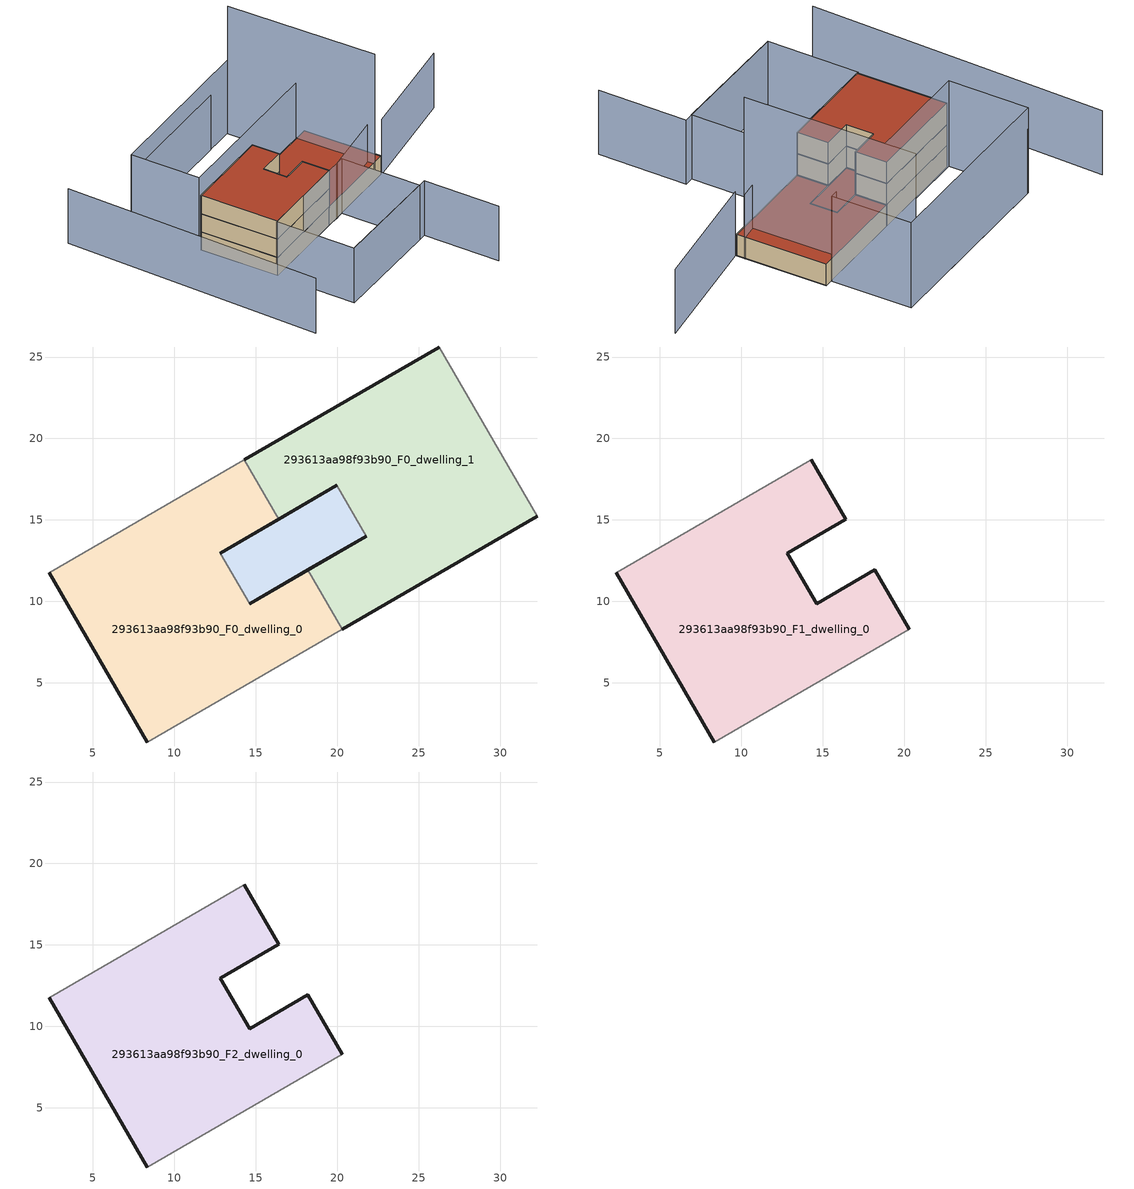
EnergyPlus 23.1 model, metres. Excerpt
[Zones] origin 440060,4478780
293613aa98f93b90_F0_dwelling_0
 floor ground (EU_floor_Construction): 20.31,8.3 18.2,11.93 14.61,9.85 12.81,12.97 16.4,15.05 14.29,18.68 2.33,11.75 8.35,1.36 z0
 wall outside (EU_wall_Construction): 16.4,15.05 12.81,12.97 / 14.61,9.85 18.2,11.93 / 8.35,1.36 2.33,11.75 z0:3
 wall adiabatic (EU_wall_Construction): 2.33,11.75 14.29,18.68 / 20.31,8.3 8.35,1.36 z0:3
 wall to 293613aa98f93b90_F0_dwelling_1 (EU_wall_Construction): 14.29,18.68 16.4,15.05 / 18.2,11.93 20.31,8.3 z0:3
 wall to 293613aa98f93b90_F0_circulation (EU_wall_Construction): 12.81,12.97 14.61,9.85 z0:3
293613aa98f93b90_F0_dwelling_1
 floor ground (EU_floor_Construction): 32.27,15.23 26.25,25.62 14.29,18.68 16.4,15.05 19.98,17.13 21.79,14.01 18.2,11.93 20.31,8.3 z0
 wall outside (EU_wall_Construction): 18.2,11.93 21.79,14.01 / 19.98,17.13 16.4,15.05 / 14.29,18.68 26.25,25.62 / 32.27,15.23 20.31,8.3 z0:3
 wall adiabatic (EU_wall_Construction): 26.25,25.62 32.27,15.23 z0:3
 wall to 293613aa98f93b90_F0_circulation (EU_wall_Construction): 21.79,14.01 19.99,17.13 z0:3
 roof outside (EU_roof_Construction): 26.25,25.62 32.27,15.23 20.31,8.3 18.2,11.93 21.79,14.01 19.98,17.13 16.4,15.05 14.29,18.68 z3
293613aa98f93b90_F0_circulation
 floor ground (EU_floor_Construction): 21.79,14.01 19.98,17.13 12.81,12.97 14.61,9.85 z0
 wall outside (EU_wall_Construction): 12.81,12.97 19.98,17.13 / 21.79,14.01 14.61,9.85 z0:3
 roof outside (EU_roof_Construction): 19.98,17.13 21.79,14.01 14.61,9.85 12.81,12.97 z3
293613aa98f93b90_F1_dwelling_0
 floor to 293613aa98f93b90_F0_dwelling_0 (EU_floor_Construction): 20.31,8.3 18.2,11.93 14.61,9.85 12.81,12.97 16.4,15.05 14.29,18.68 2.33,11.75 8.35,1.36 z3
 wall outside (EU_wall_Construction): 14.29,18.68 16.4,15.05 12.81,12.97 14.61,9.85 18.2,11.93 20.31,8.3 / 8.35,1.36 2.33,11.75 z3:6
 wall adiabatic (EU_wall_Construction): 2.33,11.75 14.29,18.68 / 20.31,8.3 8.35,1.36 z3:6
293613aa98f93b90_F2_dwelling_0
 floor to 293613aa98f93b90_F1_dwelling_0 (EU_floor_Construction): 20.31,8.3 18.2,11.93 14.61,9.85 12.81,12.97 16.4,15.05 14.29,18.68 2.33,11.75 8.35,1.36 z6
 wall outside (EU_wall_Construction): 14.29,18.68 16.4,15.05 12.81,12.97 14.61,9.85 18.2,11.93 20.31,8.3 / 8.35,1.36 2.33,11.75 z6:9
 wall adiabatic (EU_wall_Construction): 2.33,11.75 14.29,18.68 / 20.31,8.3 8.35,1.36 z6:9
 roof outside (EU_roof_Construction): 16.4,15.05 12.81,12.97 14.61,9.85 18.2,11.93 20.31,8.3 8.35,1.36 2.33,11.75 14.29,18.68 z9
shading: 14.25,-9.18 30.22,-0.11 / 30.22,-0.11 36.01,-10.29 / -12.44,21.94 6.17,-12.83 / 21.9,9.12 31.75,16.28 / 32.39,15.18 46.12,25.25 / 15.11,31.55 -3.21,20.94 / 8.15,1.31 23.12,9.85 / 23.12,9.85 29.16,-0.73 / 29.16,-0.73 14.19,-9.27 / 14.19,-9.27 8.15,1.31 z0:9; 30.61,14.07 19,33.76 z0:21; 25.27,25.15 2.11,11.72 / 2.11,11.72 -3.23,20.93 / -3.23,20.93 19.94,34.35 / 19.94,34.35 25.27,25.15 z0:12
[Building]
EU S2 Campaign: North Axis=0; Terrain=City; Solar Distribution=FullExterior
[Site:Location]
Madrid: Latitude=40.5; Longitude=-3.5; Time Zone=1; Elevation=609
[SizingPeriod:WeatherFileDays]
AnnualSizingPeriod: Begin Month=1; Begin Day of Month=1; End Month=12; End Day of Month=31; Day of Week for Start Day=Monday; Use Weather File Daylight Saving Period=No; Use Weather File Rain and Snow Indicators=No
[MATERIAL]
EU_InternalMass_Material: Roughness=MediumRough; Thickness=0.1; Conductivity=1; Density=1800; Specific Heat=900; Thermal Absorptance=0.9; Solar Absorptance=0.7; Visible Absorptance=0.7
[MATERIAL:NOMASS] Roughness=MediumRough; Thermal Absorptance=0.9; Solar Absorptance=0.7; Visible Absorptance=0.7
Name | Thermal Resistance
EU_wall_NoMass | 0.609216
EU_roof_NoMass | 0.513268
EU_floor_NoMass | 0.568163
[CONSTRUCTION]
EU_wall_Construction: EU_wall_NoMass
EU_roof_Construction: EU_roof_NoMass
EU_floor_Construction: EU_floor_NoMass
EU_InternalMass_Construction: EU_InternalMass_Material
[ZONE] Type=1; Multiplier=1; Ceiling Height=autocalculate; Floor Area=autocalculate; Part of Total Floor Area=Yes
Name | Volume
293613aa98f93b90_F0_dwelling_0 | 453.134
293613aa98f93b90_F1_dwelling_0; 293613aa98f93b90_F2_dwelling_0 | 453.133
293613aa98f93b90_F0_dwelling_1 | 453.16
293613aa98f93b90_F0_circulation | 89.6389
[INTERNALMASS] Construction=EU_InternalMass_Construction
Name | Zone or ZoneList | Surface Area
293613aa98f93b90_F0_dwelling_0_EU_InternalMass | 293613aa98f93b90_F0_dwelling_0 | 151.048
293613aa98f93b90_F0_dwelling_1_EU_InternalMass | 293613aa98f93b90_F0_dwelling_1 | 151.048
293613aa98f93b90_F1_dwelling_0_EU_InternalMass | 293613aa98f93b90_F1_dwelling_0 | 332.904
293613aa98f93b90_F2_dwelling_0_EU_InternalMass | 293613aa98f93b90_F2_dwelling_0 | 332.904
[OTHEREQUIPMENT] Fuel Type=Electricity; Design Level Calculation Method=Watts/Area; Power per Zone Floor Area=1; Fraction Latent=0; Fraction Radiant=0; Fraction Lost=0; Carbon Dioxide Generation Rate=0; EndUse Subcategory=EU_Step8_InternalGains
Name | Zone or ZoneList or Space or SpaceList | Schedule
EU_Step8_InternalGain_293613aa98f93b90_F0_dwelling_0_f000 | 293613aa98f93b90_F0_dwelling_0 | EU_Step8_GainSchedule_293613aa98f93b90_F0_dwelling_0_f000
EU_Step8_InternalGain_293613aa98f93b90_F0_dwelling_1_f000 | 293613aa98f93b90_F0_dwelling_1 | EU_Step8_GainSchedule_293613aa98f93b90_F0_dwelling_1_f000
EU_Step8_InternalGain_293613aa98f93b90_F1_dwelling_0_f000 | 293613aa98f93b90_F1_dwelling_0 | EU_Step8_GainSchedule_293613aa98f93b90_F1_dwelling_0_f000
EU_Step8_InternalGain_293613aa98f93b90_F2_dwelling_0_f000 | 293613aa98f93b90_F2_dwelling_0 | EU_Step8_GainSchedule_293613aa98f93b90_F2_dwelling_0_f000
[ZONEINFILTRATION:DESIGNFLOWRATE]
EU_Circulation_Infiltration_293613aa98f93b90_F0_circulation: Zone or ZoneList or Space or SpaceList=293613aa98f93b90_F0_circulation; Schedule=EU_AlwaysOn; Design Flow Rate Calculation Method=Flow/Area; Flow Rate per Floor Area=0.0005; Constant Term Coefficient=1; Temperature Term Coefficient=0; Velocity Term Coefficient=0; Velocity Squared Term Coefficient=0
[ZONEVENTILATION:DESIGNFLOWRATE] Schedule=EU_AlwaysOn; Design Flow Rate Calculation Method=AirChanges/Hour; Air Changes per Hour=0.752966; Ventilation Type=Natural; Fan Pressure Rise=0; Fan Total Efficiency=1; Constant Term Coefficient=1; Temperature Term Coefficient=0; Velocity Term Coefficient=0; Velocity Squared Term Coefficient=0; Minimum Indoor Temperature=-100; Maximum Indoor Temperature=100; Delta Temperature=-100; Minimum Outdoor Temperature=-100; Maximum Outdoor Temperature=100; Maximum Wind Speed=40
Name | Zone or ZoneList or Space or SpaceList
EU_ConstantAir_293613aa98f93b90_F0_dwelling_0 | 293613aa98f93b90_F0_dwelling_0
EU_ConstantAir_293613aa98f93b90_F0_dwelling_1 | 293613aa98f93b90_F0_dwelling_1
EU_ConstantAir_293613aa98f93b90_F1_dwelling_0 | 293613aa98f93b90_F1_dwelling_0
EU_ConstantAir_293613aa98f93b90_F2_dwelling_0 | 293613aa98f93b90_F2_dwelling_0
[HVACTEMPLATE:THERMOSTAT] Constant Heating Setpoint=20; Constant Cooling Setpoint=50
EU_HeatOnly_293613aa98f93b90_F0_dwelling_0; EU_HeatOnly_293613aa98f93b90_F0_dwelling_1; EU_HeatOnly_293613aa98f93b90_F1_dwelling_0; EU_HeatOnly_293613aa98f93b90_F2_dwelling_0
[HVACTEMPLATE:ZONE:IDEALLOADSAIRSYSTEM] System Availability Schedule=EU_AlwaysOn; Maximum Heating Supply Air Temperature=50; Minimum Cooling Supply Air Temperature=13; Maximum Heating Supply Air Humidity Ratio=0.0156; Minimum Cooling Supply Air Humidity Ratio=0.0077; Heating Limit=NoLimit; Cooling Limit=NoLimit; Heating Availability Schedule=EU_AlwaysOn; Cooling Availability Schedule=EU_CoolingOff; Dehumidification Control Type=ConstantSensibleHeatRatio; Cooling Sensible Heat Ratio=0.7; Dehumidification Setpoint=60; Humidification Control Type=None; Humidification Setpoint=30; Outdoor Air Method=None; Outdoor Air Flow Rate per Person=0.00944; Outdoor Air Flow Rate per Zone Floor Area=0; Outdoor Air Flow Rate per Zone=0; Demand Controlled Ventilation Type=None; Outdoor Air Economizer Type=NoEconomizer; Heat Recovery Type=None; Sensible Heat Recovery Effectiveness=0.7; Latent Heat Recovery Effectiveness=0.65
Name | Template Thermostat
293613aa98f93b90_F0_dwelling_0 | EU_HeatOnly_293613aa98f93b90_F0_dwelling_0
293613aa98f93b90_F0_dwelling_1 | EU_HeatOnly_293613aa98f93b90_F0_dwelling_1
293613aa98f93b90_F1_dwelling_0 | EU_HeatOnly_293613aa98f93b90_F1_dwelling_0
293613aa98f93b90_F2_dwelling_0 | EU_HeatOnly_293613aa98f93b90_F2_dwelling_0
[SIZING:ZONE] Zone Cooling Design Supply Air Temperature Input Method=SupplyAirTemperature; Zone Cooling Design Supply Air Temperature=13; Zone Heating Design Supply Air Temperature Input Method=SupplyAirTemperature; Zone Heating Design Supply Air Temperature=50; Zone Cooling Design Supply Air Humidity Ratio=0.008; Zone Heating Design Supply Air Humidity Ratio=0.008; Cooling Design Air Flow Method=DesignDay; Cooling Design Air Flow Rate=0; Cooling Minimum Air Flow per Zone Floor Area=0.000762; Cooling Minimum Air Flow=0; Cooling Minimum Air Flow Fraction=0.2; Heating Design Air Flow Method=DesignDay; Heating Design Air Flow Rate=0; Heating Maximum Air Flow per Zone Floor Area=0.002032; Heating Maximum Air Flow=0.141576; Heating Maximum Air Flow Fraction=0.3; Account for Dedicated Outdoor Air System=No; Dedicated Outdoor Air System Control Strategy=NeutralSupplyAir; Dedicated Outdoor Air Low Setpoint Temperature for Design=autosize; Dedicated Outdoor Air High Setpoint Temperature for Design=autosize; Zone Load Sizing Method=Sensible Load Only No Latent Load; Zone Latent Cooling Design Supply Air Humidity Ratio Input Method=HumidityRatioDifference; Zone Cooling Design Supply Air Humidity Ratio Difference=0.005; Zone Latent Heating Design Supply Air Humidity Ratio Input Method=HumidityRatioDifference; Zone Humidification Design Supply Air Humidity Ratio Difference=0.005
293613aa98f93b90_F0_dwelling_0; 293613aa98f93b90_F0_dwelling_1; 293613aa98f93b90_F1_dwelling_0; 293613aa98f93b90_F2_dwelling_0
[SCHEDULE:CONSTANT]
Name | Hourly Value
EU_AlwaysOn | 1
EU_CoolingOff | 0
[SCHEDULE:FILE] Column Number=1; Rows to Skip at Top=0; Number of Hours of Data=8760; Column Separator=Comma; Interpolate to Timestep=No; Minutes per Item=60; Adjust Schedule for Daylight Savings=Yes
Name | File
EU_Step8_GainSchedule_293613aa98f93b90_F0_dwelling_0_f000 | ../../schedules/293613aa98f93b90/293613aa98f93b90_F0_dwelling_0_f000_gain.csv
EU_Step8_GainSchedule_293613aa98f93b90_F0_dwelling_1_f000 | ../../schedules/293613aa98f93b90/293613aa98f93b90_F0_dwelling_1_f000_gain.csv
EU_Step8_GainSchedule_293613aa98f93b90_F1_dwelling_0_f000 | ../../schedules/293613aa98f93b90/293613aa98f93b90_F1_dwelling_0_f000_gain.csv
EU_Step8_GainSchedule_293613aa98f93b90_F2_dwelling_0_f000 | ../../schedules/293613aa98f93b90/293613aa98f93b90_F2_dwelling_0_f000_gain.csv
